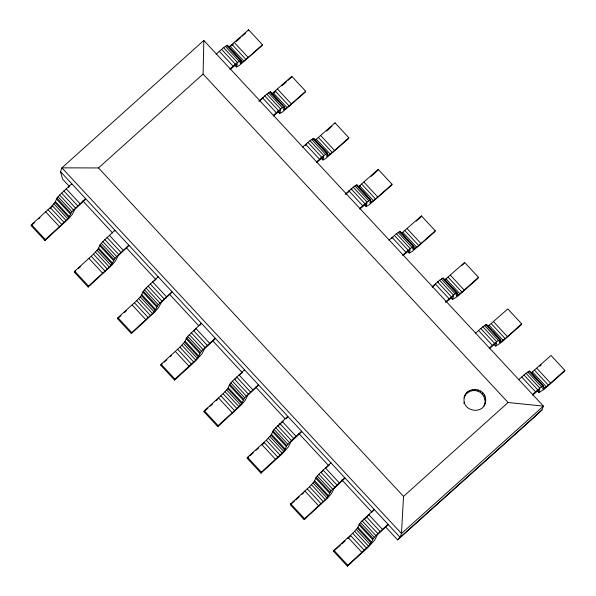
<?xml version="1.0" encoding="UTF-8"?>
<svg xmlns="http://www.w3.org/2000/svg" width="596" height="596" viewBox="0 0 596 596"><rect width="100%" height="100%" fill="white"/><g stroke="black" fill="none" stroke-linecap="round" stroke-linejoin="round"><path stroke-width="0.89" d="M385.582 526.931L397.614 539.887L534.642 416.88L542.017 409.899L543.41 406.114L508.097 402.516L203.087 74.06L203.832 40.439L61.902 167.849L60.516 171.626L62.573 179.091L69.546 186.593M71.721 184.395L71.743 183.724L59.622 195.056L56.948 198.14L54.936 202.513L50.295 207.609L31.506 224.677L31.156 225.646L44.983 240.531L68.48 218.799L72.28 214.411L74.925 209.256L85.541 199.28L85.571 198.61L71.863 211.684L68.763 217.398L66.089 220.49L45.333 239.57L44.983 240.531M114.924 230.92L114.946 230.25L102.825 241.581L100.158 244.665L98.139 249.039L93.498 254.134L74.709 271.202L74.358 272.171L88.186 287.056L111.683 265.324L115.482 260.936L118.127 255.781L128.743 245.805L128.773 245.135L115.065 258.202L111.966 263.924L109.291 267.015L88.536 286.095L88.186 287.056M158.126 277.445L158.149 276.775L146.027 288.106L143.36 291.191L141.341 295.564L136.7 300.66L117.911 317.728L117.561 318.689L131.388 333.581L154.886 311.842L158.685 307.462L161.33 302.306L171.946 292.331L171.976 291.66L158.268 304.727L155.169 310.449L152.494 313.533L131.738 332.62L131.388 333.581M244.531 370.488L244.561 369.818L232.44 381.149L229.765 384.234L227.746 388.607L223.105 393.71L204.324 410.778L203.966 411.739L217.793 426.624L241.291 404.893L245.09 400.512L247.735 395.357L258.359 385.381L258.381 384.711L244.68 397.778L241.574 403.499L238.899 406.584L218.143 425.663L217.793 426.624M330.936 463.539L330.966 462.868L318.845 474.2L316.171 477.284L314.152 481.657L309.51 486.761L290.729 503.829L290.371 504.79L304.198 519.675L327.696 497.943L331.495 493.555L334.14 488.407L344.764 478.424L344.786 477.761L331.085 490.828L327.979 496.55L325.304 499.634L304.549 518.714L304.198 519.675M508.097 402.516L403.522 496.401L401.481 533.524L400.087 537.309L397.614 539.887M464.545 396.638C459.978 411.59 484.831 416.217 485.68 400.482C486.582 387.772 466.348 385.284 464.105 397.845L465.722 394.135M483.974 406.092L485.68 400.482M248.249 30.761L248.599 29.8L262.426 44.685L262.069 45.654L239.272 65.478L236.545 66.953L234.66 64.919M236.545 66.953L237.35 63.668L230.116 69.501M216.162 54.08L223.597 47.613L227.225 45.289L241.045 60.174L240.24 63.467L245.917 59.451L262.426 44.685M174.591 380.106L174.941 379.138L195.697 360.058L198.371 356.974L200.383 352.601L205.031 347.505L215.178 338.185L215.149 338.856L204.532 348.831L201.888 353.987L195.287 361.228L174.591 380.106L160.764 365.214L161.121 364.253L179.903 347.185L184.544 342.089L187.651 336.368L201.351 323.3L200.01 325.148M277.863 111.445L279.748 113.478L282.474 112.003L305.271 92.171L305.629 91.21L291.802 76.325L291.451 77.286L288.062 80.333M279.748 113.478L280.552 110.186L273.318 116.026M334.654 123.812L335.004 122.85L348.831 137.736L348.474 138.697L325.677 158.529L322.95 160.004L321.065 157.97M322.95 160.004L323.755 156.711L316.521 162.552M302.574 147.13L310.009 140.663L313.63 138.339L327.457 153.224L326.645 156.517L332.33 152.501L348.831 137.736M260.996 473.149L261.346 472.188L282.102 453.109L284.776 450.025L286.788 445.652L291.437 440.548L301.583 431.236L301.561 431.906L290.937 441.882L288.293 447.03L281.692 454.279L260.996 473.149L247.169 458.264L247.526 457.303L266.308 440.235L270.949 435.132L274.056 429.418L287.764 416.343L287.734 417.014L285.76 418.787M364.268 204.495L366.153 206.529L368.879 205.054L391.676 185.222L392.034 184.261L378.207 169.376L377.857 170.337L371.077 176.423M366.153 206.529L366.957 203.236L359.723 209.077M345.151 194.214L353.212 187.181L356.833 184.864L370.66 199.749L369.855 203.035L375.532 199.027L392.034 184.261M407.47 251.02L409.355 253.047L412.082 251.579L434.879 231.747L435.236 230.786L421.409 215.894L421.059 216.862L416.313 221.116M409.355 253.047L410.16 249.761L402.926 255.602M388.979 240.181L396.415 233.706L400.035 231.39L413.862 246.275L413.058 249.56L418.735 245.545L435.236 230.786M347.401 566.2L347.751 565.239L368.507 546.159L371.181 543.068L373.2 538.695L377.842 533.599L387.989 524.279L387.966 524.949L377.342 534.925L374.698 540.08L368.097 547.329L347.401 566.2L333.574 551.315L333.931 550.346L352.713 533.278L357.362 528.183L360.461 522.461L374.169 509.394L374.139 510.064L371.502 512.426M444.921 279.733L464.612 262.419L478.439 277.311L478.089 278.272L457.706 296.272L452.558 299.572L453.414 296.473L452.967 296.428L446.128 302.12M432.182 286.698L439.617 280.232L443.238 277.907L457.065 292.8L456.26 296.085L461.937 292.07L478.439 277.311M465.282 395.334L467.532 392.019M463.882 403.35L464.329 402.144M467.085 393.218L469.395 391.647L469.834 390.447M469.395 391.647L472.039 390.723L472.479 389.516M472.039 390.723L474.848 390.499L475.295 389.3M474.848 390.499L477.634 391.006L478.074 389.806M487.558 326.69L507.814 308.944L521.642 323.829L521.291 324.798L500.908 342.797L495.76 346.097L496.617 342.998L496.17 342.953L489.331 348.645M485.233 401.689L483.997 396.295L480.197 392.205L480.637 390.998M475.385 333.224L482.82 326.757L486.44 324.433L500.267 339.325L499.463 342.611L505.14 338.595L521.642 323.829M482.365 394.008L482.812 392.801M483.997 396.295L484.444 395.096M484.98 398.918L485.42 397.711M484.757 404.416L485.204 403.216M531.327 372.783L551.017 355.469L564.844 370.354L564.494 371.323L544.111 389.322L538.963 392.622L539.82 389.523L539.373 389.479L532.533 395.17M518.587 379.749L526.022 373.282L529.643 370.958L543.47 385.843L542.665 389.136L548.342 385.12L564.844 370.354M363.515 520.04L369.527 514.206M52.977 205.627L49.96 208.6M234.824 379.458L235.971 378.296M278.027 425.984L283.122 421.156M321.229 472.509L322.376 471.347M194.05 330.527L195.399 329.29M262.069 444.877L264.05 443.052M347.811 538.531L350.455 536.102M68.421 187.353L69.739 186.168M228.335 47.538L248.599 29.8M31.156 225.646L34.546 222.599M38.613 218.948L39.969 217.734M236.046 41.72L240.791 37.459M242.147 36.237L245.537 33.197M203.832 40.439L543.41 406.114L401.481 533.524L61.902 167.849L98.504 167.938L203.087 74.06M229.989 68.972L237.424 62.498L241.045 60.174M258.746 101.164L266.807 94.138L270.428 91.814L284.247 106.699L283.443 109.992L289.127 105.976L305.629 91.21M259.491 101.141L263.439 97.625M271.538 94.064L291.802 76.325M74.358 272.171L75.714 270.949M78.426 268.513L80.46 266.688M281.96 85.809L286.706 81.548M273.191 115.49L280.627 109.023L284.247 106.699M154.17 280.992L156.145 279.219M314.74 140.589L335.004 122.85M117.561 318.689L120.951 315.649M124.341 312.602L126.374 310.777M326.519 131.113L331.942 126.248M316.394 162.015L323.829 155.549L327.457 153.224M345.896 194.184L349.845 190.675M358.516 186.682L378.207 169.376M160.764 365.214L162.119 364M164.153 362.174L166.865 359.738M170.255 356.699L171.611 355.477M359.597 208.54L367.032 202.074L370.66 199.749M239.92 374.631L242.557 372.262M401.145 233.639L421.409 215.894M203.966 411.739L208.034 408.089M210.068 406.263L212.779 403.827M216.169 400.788L217.525 399.566M402.799 255.066L410.234 248.599L413.862 246.275M432.301 287.235L434.938 284.873M247.169 458.264L248.525 457.05M249.88 455.828L253.27 452.789M255.982 450.353L258.694 447.916M461.55 265.816L464.262 263.38M445.383 302.15L453.437 295.117L457.065 292.8M325.669 468.27L329.618 464.724M290.371 504.79L294.439 501.139M295.795 499.917L299.185 496.878M301.896 494.442L303.93 492.616M489.212 348.116L496.647 341.642L500.267 339.325M333.574 551.315L340.353 545.228M341.709 544.006L345.099 540.967M539.82 366.168L541.175 364.953M532.414 394.634L539.849 388.167L543.47 385.843M542.017 409.899L400.087 537.309L60.516 171.626M231.434 45.795L233.364 44.104M273.989 92.887L275.926 91.195M305.331 145.297L306.642 144.15M391.736 238.348L393.047 237.201M359.224 186.898L360.394 185.937M445.637 279.941L446.799 278.98M351.037 189.692L352.02 188.947M437.442 282.742L438.425 281.997M477.634 391.006L480.197 392.205M234.362 42.577L248.189 57.469M277.565 89.102L291.392 103.995M320.767 135.627L334.594 150.52M363.97 182.153L377.797 197.038M407.172 228.678L421 243.563M450.375 275.203L464.202 290.088M493.577 321.728L507.405 336.613M536.78 368.246L550.607 383.139M232.097 44.566L245.917 59.451M275.3 91.091L289.127 105.976M318.502 137.609L332.33 152.501M361.705 184.134L375.532 199.027M404.907 230.659L418.735 245.545M448.11 277.185L461.937 292.07M491.313 323.71L505.14 338.595M534.515 370.235L548.342 385.12M230.041 46.257L243.868 61.142M273.244 92.782L287.071 107.667M316.446 139.3L330.273 154.193M359.649 185.825L373.476 200.718M402.851 232.351L416.678 247.243M446.054 278.876L459.881 293.761M489.256 325.401L503.084 340.286M532.459 371.926L546.286 386.811M241.134 60.494L227.225 45.289M281.819 104.315L270.428 91.814M320 145.424L313.63 138.339M321.251 146.78L327.539 153.544M367.598 196.687L356.833 184.864M368.857 198.043L370.742 200.07M405.772 237.797L400.035 231.39M407.657 239.83L413.944 246.595M445.205 280.262L457.147 293.12M491.551 330.169L486.44 324.433M492.81 331.525L500.349 339.645M531.61 373.312L543.552 386.163M226.54 45.534L240.367 60.419M269.742 92.06L283.569 106.945M312.945 138.585L326.772 153.47M356.147 185.103L369.974 199.995M399.35 231.628L413.177 246.52M442.552 278.153L456.38 293.046M485.755 324.678L499.582 339.564M528.957 371.204L542.785 386.089M240.277 60.397L242.162 62.431M275.941 98.802L277.192 100.158M284.106 107.6L285.365 108.956M326.683 153.448L328.567 155.474M370.511 200.651L371.77 201.999M413.088 246.498L414.972 248.525M456.916 293.694L458.175 295.05M499.493 339.541L501.378 341.575M543.328 386.744L544.58 388.1M225.303 46.324L239.13 61.217M239.666 61.865L240.926 63.221M268.505 92.849L282.333 107.734M311.708 139.375L325.535 154.26M354.911 185.9L368.738 200.785M398.113 232.425L411.94 247.31M412.484 247.966L413.736 249.314M441.316 278.943L455.143 293.835M484.518 325.468L498.345 340.361M498.889 341.016L500.141 342.365M527.728 371.993L541.548 386.886M223.597 47.613L237.424 62.498M266.807 94.138L280.627 109.023M310.009 140.663L323.829 155.549M353.212 187.181L367.032 202.074M396.415 233.706L410.234 248.599M439.617 280.232L453.437 295.117M482.82 326.757L496.647 341.642M526.022 373.282L539.849 388.167M221.548 49.304L235.368 64.189M264.751 95.829L278.57 110.714M307.953 142.355L321.773 157.24M351.156 188.872L364.975 203.765M394.358 235.398L408.185 250.29M437.561 281.923L451.388 296.815M480.763 328.448L494.591 343.333M523.966 374.973L537.793 389.858M234.541 64.465L236.426 66.499M277.743 110.99L279.628 113.024M320.946 157.515L322.831 159.549M364.149 204.041L366.033 206.067M407.351 250.566L409.236 252.592M451.179 297.762L452.438 299.118M494.382 344.287L495.641 345.643M537.585 390.812L538.844 392.168M450.673 297.546L452.558 299.572M493.875 344.071L495.76 346.097M537.078 390.589L538.963 392.622M219.276 51.286L233.103 66.171M262.478 97.811L276.306 112.696M305.681 144.336L319.508 159.221M348.884 190.862L362.711 205.747M392.086 237.387L405.913 252.272M435.296 283.905L449.116 298.797M478.499 330.43L492.318 345.322M521.701 376.955L535.521 391.84M98.504 167.938L403.522 496.401M82.844 200.919L112.607 232.969M126.546 247.973L155.675 279.353M169.614 294.357L198.744 325.729M212.675 340.733L242.445 372.791M255.744 387.109L284.881 418.481M298.812 433.486L328.582 465.543M341.88 479.869L371.651 511.919M66.141 188.753L79.968 203.646M109.344 235.278L123.171 250.164M152.546 281.804L166.373 296.689M195.749 328.329L209.576 343.214M238.959 374.854L252.779 389.739M282.161 421.372L295.981 436.265M325.364 467.897L339.184 482.79M368.566 514.423L382.386 529.308M63.817 190.891L77.644 205.784M107.019 237.417L120.846 252.302M150.222 283.942L164.049 298.827M193.424 330.467L207.252 345.352M236.627 376.992L250.454 391.877M279.837 423.518L293.657 438.403M323.039 470.035L336.859 484.928M366.242 516.561L380.062 531.453M61.597 193.044L75.424 207.93M104.799 239.57L118.626 254.455M148.002 286.087L161.829 300.98M191.204 332.613L205.031 347.505M234.407 379.138L248.234 394.023M277.609 425.663L291.437 440.548M320.812 472.188L334.639 487.074M364.014 518.714L377.842 533.599M59.622 195.056L73.45 209.941M102.825 241.581L116.652 256.466M146.027 288.106L159.855 302.991M189.23 334.624L203.057 349.517M232.44 381.149L246.26 396.042M275.643 427.675L289.462 442.56M318.845 474.2L332.665 489.085M362.048 520.725L375.867 535.61M58.043 196.792L71.863 211.684M101.246 243.317L115.065 258.202M144.448 289.842L158.268 304.727M187.651 336.368L201.478 351.253M230.853 382.893L244.68 397.778M274.056 429.418L287.883 444.303M317.258 475.936L331.085 490.828M360.461 522.461L374.288 537.354M56.948 198.14L70.775 213.025M100.158 244.665L113.978 259.551M143.36 291.191L157.18 306.076M186.563 337.716L200.383 352.601M229.765 384.234L243.585 399.126M272.968 430.759L286.788 445.652M316.171 477.284L329.998 492.177M359.373 523.809L373.2 538.695M56.434 199.004L70.254 213.89M99.636 245.53L113.456 260.415M142.839 292.055L156.666 306.94M186.041 338.573L199.869 353.465M229.244 385.098L243.071 399.99M272.447 431.623L286.274 446.516M315.649 478.148L329.476 493.034M358.852 524.674L372.679 539.559M55.458 201.649L69.285 216.542M98.66 248.174L112.488 263.06M141.863 294.7L155.69 309.585M185.065 341.225L198.893 356.11M228.268 387.75L242.095 402.635M271.471 434.275L285.298 449.16M314.673 480.793L328.5 495.686M357.876 527.318L371.703 542.211M54.936 202.513L68.763 217.398M98.139 249.039L111.966 263.924M141.341 295.564L155.169 310.449M184.544 342.089L198.371 356.974M227.746 388.607L241.574 403.499M270.949 435.132L284.776 450.025M314.152 481.657L327.979 496.55M357.362 528.183L371.181 543.068M53.849 203.862L67.676 218.747M97.051 250.387L110.878 265.272M140.254 296.912L154.081 311.797M183.456 343.43L197.283 358.323M226.659 389.955L240.486 404.848M269.861 436.481L283.689 451.366M313.064 483.006L326.891 497.891M356.266 529.531L370.094 544.416M52.262 205.598L66.089 220.49M95.464 252.123L109.291 267.015M138.667 298.648L152.494 313.533M181.877 345.173L195.697 360.058M225.079 391.699L238.899 406.584M268.282 438.224L282.102 453.109M311.485 484.742L325.304 499.634M354.687 531.267L368.507 546.159M50.295 207.609L64.122 222.502M93.498 254.134L107.325 269.027M136.7 300.66L150.527 315.545M179.903 347.185L193.73 362.07M223.105 393.71L236.932 408.595M266.308 440.235L280.135 455.12M309.51 486.761L323.337 501.646M352.713 533.278L366.54 548.171M48.067 209.762L61.895 224.647M91.27 256.287L105.097 271.173M134.472 302.813L148.3 317.698M177.683 349.33L191.502 364.223M220.885 395.856L234.705 410.748M264.088 442.381L277.907 457.274M307.29 488.906L321.11 503.791M350.493 535.432L364.312 550.317M45.743 211.9L59.57 226.785M88.946 258.426L102.773 273.311M132.148 304.951L145.975 319.836M175.358 351.476L189.178 366.361M218.561 397.994L232.38 412.886M261.763 444.519L275.583 459.412M304.966 491.044L318.785 505.93M348.168 537.57L361.988 552.455M31.506 224.677L45.333 239.57M74.709 271.202L88.536 286.095M117.911 317.728L131.738 332.62M161.121 364.253L174.941 379.138M204.324 410.778L218.143 425.663M247.526 457.303L261.346 472.188M290.729 503.829L304.549 518.714M333.931 550.346L347.751 565.239"/></g></svg>
